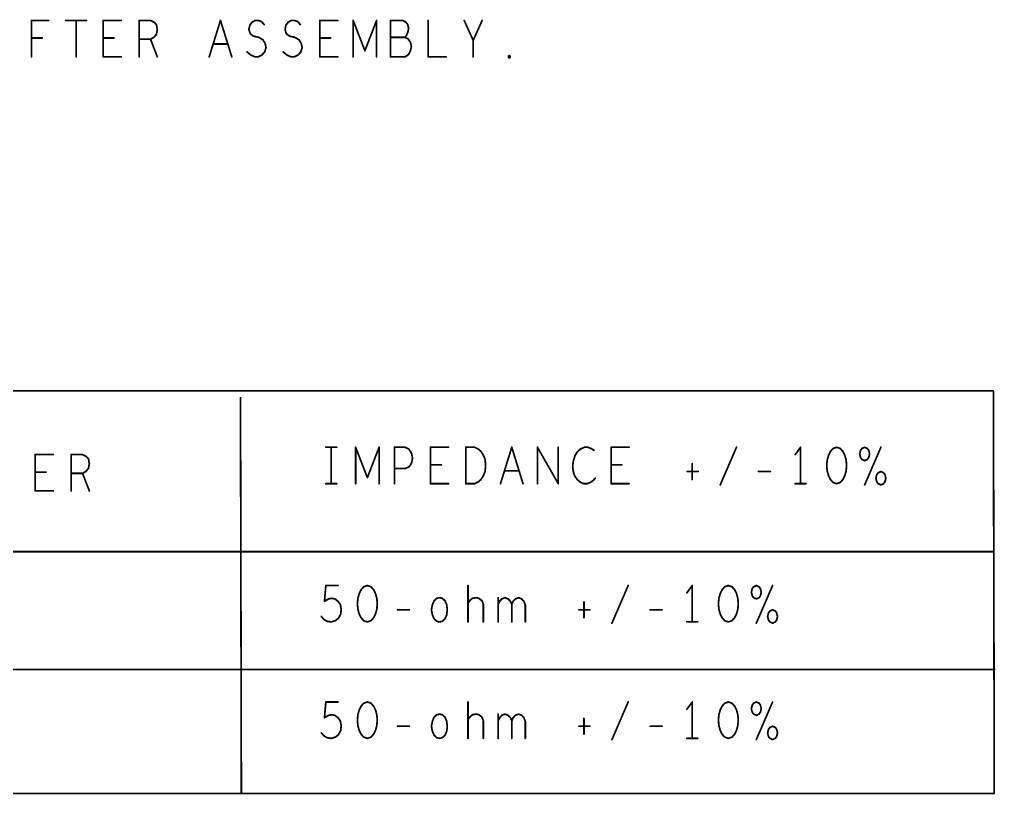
# Model space of a CAD drawing. Extents: x -18 to 16.1, y -6.6 to 15.5.
# Drawn here: x -9.526 to -6.173, y 4.093 to 6.756 of the extents above; entities that cross this region are included whole.
import ezdxf

# ---------------------------------------------------------------- set-up
doc = ezdxf.new("R2010")
doc.units = 0
doc.layers.get('0').update_dxf_attribs({"linetype": 'CONTINUOUS'})
doc.layers.add('FAB', color=13, linetype='CONTINUOUS')

# ---------------------------------------------------------------- blocks, each defined once
blk = doc.blocks.new('ROUND_1')
at = {"const_width": 0.003}
blk.add_lwpolyline([(-0.0015, 0, 1), (0.0015, 0, 1)], format="xyb", close=True, dxfattribs=at)

msp = doc.modelspace()

# ---------------------------------------------------------------- linework, layer by layer
at = {"layer": 'FAB', "const_width": 0.006}
for points in [[(-9.4849, 6.6277), (-9.4849, 6.7527)], [(-9.4849, 6.7527), (-9.426, 6.7527)], [(-9.3671, 6.7527), (-9.2958, 6.7527)], [(-9.3314, 6.7527), (-9.3314, 6.6277)], [(-9.2384, 6.6277), (-9.2384, 6.7527)], [(-9.2384, 6.7527), (-9.1764, 6.7527)], [(-9.1144, 6.6277), (-9.1144, 6.7527)], [(-9.1144, 6.7527), (-9.0757, 6.7527)], [(-9.0757, 6.7527), (-9.0633, 6.7465)], [(-9.0633, 6.7465), (-9.0555, 6.7382)], [(-9.0555, 6.7382), (-9.0524, 6.7215)], [(-8.8742, 6.6277), (-8.8354, 6.7527)], [(-8.8354, 6.7527), (-8.7967, 6.6277)], [(-8.7378, 6.7215), (-8.7347, 6.7361)], [(-8.7347, 6.7361), (-8.7269, 6.7465)], [(-8.7269, 6.7465), (-8.7161, 6.7527)], [(-8.7161, 6.7527), (-8.7052, 6.7527)], [(-8.7052, 6.7527), (-8.6944, 6.7486)], [(-8.6944, 6.7486), (-8.6851, 6.7382)], [(-8.6138, 6.7215), (-8.6107, 6.7361)], [(-8.6107, 6.7361), (-8.6029, 6.7465)], [(-8.6029, 6.7465), (-8.5921, 6.7527)], [(-8.5921, 6.7527), (-8.5812, 6.7527)], [(-8.5812, 6.7527), (-8.5704, 6.7486)], [(-8.5704, 6.7486), (-8.5611, 6.7382)], [(-8.4944, 6.6277), (-8.4944, 6.7527)], [(-8.4944, 6.7527), (-8.4324, 6.7527)], [(-8.3797, 6.6277), (-8.3797, 6.7527)], [(-8.3797, 6.7527), (-8.3394, 6.6486)], [(-8.3394, 6.6486), (-8.2991, 6.7527)], [(-8.2991, 6.7527), (-8.2991, 6.6277)], [(-8.2092, 6.7527), (-8.2511, 6.7527)], [(-8.2511, 6.7527), (-8.2511, 6.6277)], [(-8.1984, 6.7465), (-8.2092, 6.7527)], [(-8.1922, 6.7382), (-8.1984, 6.7465)], [(-8.1891, 6.7257), (-8.1922, 6.7382)], [(-8.1224, 6.7527), (-8.1224, 6.6277)], [(-7.9674, 6.684), (-7.9984, 6.7527)], [(-7.9364, 6.7527), (-7.9674, 6.684)], [(-9.0555, 6.7048), (-9.0648, 6.6944)], [(-9.0524, 6.7215), (-9.0555, 6.7048)], [(-8.7331, 6.7069), (-8.7378, 6.7215)], [(-8.7223, 6.6986), (-8.7331, 6.7069)], [(-8.6091, 6.7069), (-8.6138, 6.7215)], [(-8.5983, 6.6986), (-8.6091, 6.7069)], [(-8.1968, 6.7007), (-8.1922, 6.7111)], [(-8.1922, 6.7111), (-8.1891, 6.7257)], [(-9.4477, 6.6923), (-9.4849, 6.6923)], [(-9.2012, 6.6923), (-9.2384, 6.6923)], [(-9.0757, 6.6882), (-9.1144, 6.6882)], [(-9.0648, 6.6944), (-9.0757, 6.6882)], [(-9.0757, 6.6882), (-9.0524, 6.6277)], [(-8.8106, 6.6715), (-8.8602, 6.6715)], [(-8.7037, 6.6944), (-8.7223, 6.6986)], [(-8.6897, 6.6861), (-8.7037, 6.6944)], [(-8.682, 6.6736), (-8.6897, 6.6861)], [(-8.6789, 6.659), (-8.682, 6.6736)], [(-8.5797, 6.6944), (-8.5983, 6.6986)], [(-8.5657, 6.6861), (-8.5797, 6.6944)], [(-8.558, 6.6736), (-8.5657, 6.6861)], [(-8.5549, 6.659), (-8.558, 6.6736)], [(-8.4572, 6.6923), (-8.4944, 6.6923)], [(-8.203, 6.6944), (-8.2511, 6.6944)], [(-8.203, 6.6944), (-8.1968, 6.7007)], [(-8.1922, 6.6902), (-8.203, 6.6944)], [(-8.1829, 6.6777), (-8.1922, 6.6902)], [(-8.1798, 6.6632), (-8.1829, 6.6777)], [(-7.9674, 6.6277), (-7.9674, 6.684)], [(-8.744, 6.6444), (-8.7316, 6.634)], [(-8.6928, 6.634), (-8.6835, 6.6444)], [(-8.6835, 6.6444), (-8.6789, 6.659)], [(-8.62, 6.6444), (-8.6076, 6.634)], [(-8.5688, 6.634), (-8.5595, 6.6444)], [(-8.5595, 6.6444), (-8.5549, 6.659)], [(-8.1999, 6.6277), (-8.1891, 6.6361)], [(-8.1891, 6.6361), (-8.1829, 6.6486)], [(-8.1829, 6.6486), (-8.1798, 6.6632)], [(-9.1764, 6.6277), (-9.2384, 6.6277)], [(-8.7316, 6.634), (-8.7176, 6.6277)], [(-8.7176, 6.6277), (-8.7052, 6.6277)], [(-8.7052, 6.6277), (-8.6928, 6.634)], [(-8.6076, 6.634), (-8.5936, 6.6277)], [(-8.5936, 6.6277), (-8.5812, 6.6277)], [(-8.5812, 6.6277), (-8.5688, 6.634)], [(-8.4324, 6.6277), (-8.4944, 6.6277)], [(-8.2511, 6.6277), (-8.1999, 6.6277)], [(-8.1224, 6.6277), (-8.0604, 6.6277)], [(-7.8465, 6.6298), (-7.8434, 6.6319)], [(-7.8465, 6.6257), (-7.8465, 6.6298)], [(-7.8434, 6.6236), (-7.8465, 6.6257)], [(-7.8434, 6.6319), (-7.8403, 6.6298)], [(-7.8403, 6.6257), (-7.8434, 6.6236)], [(-7.8403, 6.6298), (-7.8403, 6.6257)], [(-6.1816, 5.4804), (-16.5966, 5.4804)], [(-6.1805, 5.4771), (-6.1775, 4.0967)], [(-8.7667, 5.4558), (-8.7637, 4.0973)], [(-9.4719, 5.1361), (-9.4719, 5.2611)], [(-9.4719, 5.2611), (-9.4099, 5.2611)], [(-9.3479, 5.1361), (-9.3479, 5.2611)], [(-9.3479, 5.2611), (-9.3092, 5.2611)], [(-9.3092, 5.2611), (-9.2968, 5.2548)], [(-8.4735, 5.2861), (-8.4363, 5.2861)], [(-8.4549, 5.2861), (-8.4549, 5.1611)], [(-8.3712, 5.1611), (-8.3712, 5.2861)], [(-8.3712, 5.2861), (-8.3309, 5.1819)], [(-8.3309, 5.1819), (-8.2906, 5.2861)], [(-8.2906, 5.2861), (-8.2906, 5.1611)], [(-8.2379, 5.1611), (-8.2379, 5.2861)], [(-8.2379, 5.2861), (-8.2007, 5.2861)], [(-8.2007, 5.2861), (-8.1883, 5.2798)], [(-8.1883, 5.2798), (-8.179, 5.2653)], [(-8.179, 5.2653), (-8.1759, 5.2486)], [(-8.1139, 5.1611), (-8.1139, 5.2861)], [(-8.1139, 5.2861), (-8.0519, 5.2861)], [(-7.993, 5.1611), (-7.993, 5.2861)], [(-7.993, 5.2861), (-7.962, 5.2861)], [(-7.962, 5.2861), (-7.9496, 5.2798)], [(-7.9496, 5.2798), (-7.9403, 5.2715)], [(-7.9403, 5.2715), (-7.9326, 5.259)], [(-7.8737, 5.1611), (-7.8349, 5.2861)], [(-7.8349, 5.2861), (-7.7962, 5.1611)], [(-7.7466, 5.1611), (-7.7466, 5.2861)], [(-7.7466, 5.2861), (-7.6753, 5.1611)], [(-7.6753, 5.1611), (-7.6753, 5.2861)], [(-7.6102, 5.2694), (-7.6179, 5.2569)], [(-7.5993, 5.2798), (-7.6102, 5.2694)], [(-7.5854, 5.2861), (-7.5993, 5.2798)], [(-7.573, 5.2861), (-7.5854, 5.2861)], [(-7.5621, 5.2819), (-7.573, 5.2861)], [(-7.5528, 5.2757), (-7.5621, 5.2819)], [(-7.4939, 5.1611), (-7.4939, 5.2861)], [(-7.4939, 5.2861), (-7.4319, 5.2861)], [(-7.1188, 5.1569), (-7.063, 5.2861)], [(-6.8429, 5.2861), (-6.8615, 5.2611)], [(-6.8429, 5.1611), (-6.8429, 5.2861)], [(-6.7406, 5.2715), (-6.7468, 5.259)], [(-6.7313, 5.2819), (-6.7406, 5.2715)], [(-6.7189, 5.2861), (-6.7313, 5.2819)], [(-6.7065, 5.2819), (-6.7189, 5.2861)], [(-6.6972, 5.2715), (-6.7065, 5.2819)], [(-6.691, 5.259), (-6.6972, 5.2715)], [(-6.6368, 5.2757), (-6.6399, 5.2632)], [(-6.6399, 5.2632), (-6.6368, 5.2507)], [(-6.6321, 5.2819), (-6.6368, 5.2757)], [(-6.6228, 5.2861), (-6.6321, 5.2819)], [(-6.6228, 5.1569), (-6.567, 5.2861)], [(-6.6135, 5.2819), (-6.6228, 5.2861)], [(-6.6089, 5.2757), (-6.6135, 5.2819)], [(-6.6058, 5.2632), (-6.6089, 5.2757)], [(-6.6089, 5.2507), (-6.6058, 5.2632)], [(-9.2968, 5.2548), (-9.289, 5.2465)], [(-9.289, 5.2465), (-9.2859, 5.2298)], [(-9.2859, 5.2298), (-9.289, 5.2132)], [(-8.179, 5.2319), (-8.1868, 5.2194)], [(-8.1759, 5.2486), (-8.179, 5.2319)], [(-7.9326, 5.259), (-7.9264, 5.2444)], [(-7.9264, 5.2444), (-7.9248, 5.2236)], [(-7.6241, 5.2361), (-7.6257, 5.2173)], [(-7.6179, 5.2569), (-7.6241, 5.2361)], [(-7.2149, 5.2298), (-7.2149, 5.1757)], [(-6.7515, 5.2423), (-6.753, 5.2236)], [(-6.7468, 5.259), (-6.7515, 5.2423)], [(-6.6864, 5.2423), (-6.691, 5.259)], [(-6.6848, 5.2236), (-6.6864, 5.2423)], [(-6.6368, 5.2507), (-6.6321, 5.2444)], [(-6.6321, 5.2444), (-6.6228, 5.2402)], [(-6.6228, 5.2402), (-6.6135, 5.2444)], [(-6.6135, 5.2444), (-6.6089, 5.2507)], [(-9.4347, 5.2007), (-9.4719, 5.2007)], [(-9.3092, 5.1965), (-9.3479, 5.1965)], [(-9.2983, 5.2028), (-9.3092, 5.1965)], [(-9.3092, 5.1965), (-9.2859, 5.1361)], [(-9.289, 5.2132), (-9.2983, 5.2028)], [(-8.2007, 5.2132), (-8.2379, 5.2132)], [(-8.1868, 5.2194), (-8.2007, 5.2132)], [(-8.0767, 5.2257), (-8.1139, 5.2257)], [(-7.9264, 5.2027), (-7.9326, 5.1882)], [(-7.9248, 5.2236), (-7.9264, 5.2027)], [(-7.8101, 5.2048), (-7.8597, 5.2048)], [(-7.6257, 5.2173), (-7.6226, 5.1986)], [(-7.6226, 5.1986), (-7.6179, 5.1861)], [(-7.4567, 5.2257), (-7.4939, 5.2257)], [(-7.232, 5.2027), (-7.1948, 5.2027)], [(-6.9871, 5.2027), (-6.9468, 5.2027)], [(-6.753, 5.2236), (-6.7515, 5.2048)], [(-6.7515, 5.2048), (-6.7468, 5.1882)], [(-6.691, 5.1882), (-6.6864, 5.2048)], [(-6.6864, 5.2048), (-6.6848, 5.2236)], [(-6.5763, 5.1986), (-6.581, 5.1923)], [(-6.567, 5.2027), (-6.5763, 5.1986)], [(-6.5577, 5.1986), (-6.567, 5.2027)], [(-6.5531, 5.1923), (-6.5577, 5.1986)], [(-8.4735, 5.1611), (-8.4363, 5.1611)], [(-8.0519, 5.1611), (-8.1139, 5.1611)], [(-7.962, 5.1611), (-7.993, 5.1611)], [(-7.9496, 5.1673), (-7.962, 5.1611)], [(-7.9403, 5.1757), (-7.9496, 5.1673)], [(-7.9326, 5.1882), (-7.9403, 5.1757)], [(-7.6179, 5.1861), (-7.6086, 5.1736)], [(-7.6086, 5.1736), (-7.5978, 5.1652)], [(-7.5978, 5.1652), (-7.5869, 5.1611)], [(-7.5869, 5.1611), (-7.5761, 5.1611)], [(-7.5761, 5.1611), (-7.5652, 5.1652)], [(-7.5652, 5.1652), (-7.5559, 5.1715)], [(-7.5559, 5.1715), (-7.5482, 5.1798)], [(-7.4319, 5.1611), (-7.4939, 5.1611)], [(-6.8615, 5.1611), (-6.8243, 5.1611)], [(-6.7468, 5.1882), (-6.7406, 5.1757)], [(-6.7406, 5.1757), (-6.7313, 5.1652)], [(-6.7313, 5.1652), (-6.7189, 5.1611)], [(-6.7189, 5.1611), (-6.7065, 5.1652)], [(-6.7065, 5.1652), (-6.6972, 5.1757)], [(-6.6972, 5.1757), (-6.691, 5.1882)], [(-6.581, 5.1923), (-6.5841, 5.1798)], [(-6.5841, 5.1798), (-6.581, 5.1673)], [(-6.581, 5.1673), (-6.5763, 5.1611)], [(-6.5763, 5.1611), (-6.567, 5.1569)], [(-6.567, 5.1569), (-6.5577, 5.1611)], [(-6.5577, 5.1611), (-6.5531, 5.1673)], [(-6.55, 5.1798), (-6.5531, 5.1923)], [(-6.5531, 5.1673), (-6.55, 5.1798)], [(-9.4099, 5.1361), (-9.4719, 5.1361)], [(-16.5934, 4.9274), (-6.1804, 4.9274)], [(-8.4782, 4.7569), (-8.4735, 4.8111)], [(-8.4735, 4.8111), (-8.4317, 4.8111)], [(-8.3526, 4.7965), (-8.3588, 4.784)], [(-8.3433, 4.8069), (-8.3526, 4.7965)], [(-8.3309, 4.8111), (-8.3433, 4.8069)], [(-8.3185, 4.8069), (-8.3309, 4.8111)], [(-8.3092, 4.7965), (-8.3185, 4.8069)], [(-8.303, 4.784), (-8.3092, 4.7965)], [(-7.9853, 4.6861), (-7.9853, 4.8111)], [(-7.4908, 4.6819), (-7.435, 4.8111)], [(-7.2149, 4.8111), (-7.2335, 4.7861)], [(-7.2149, 4.6861), (-7.2149, 4.8111)], [(-7.1126, 4.7965), (-7.1188, 4.784)], [(-7.1033, 4.8069), (-7.1126, 4.7965)], [(-7.0909, 4.8111), (-7.1033, 4.8069)], [(-7.0785, 4.8069), (-7.0909, 4.8111)], [(-7.0692, 4.7965), (-7.0785, 4.8069)], [(-7.063, 4.784), (-7.0692, 4.7965)], [(-7.0088, 4.8007), (-7.0119, 4.7882)], [(-7.0041, 4.8069), (-7.0088, 4.8007)], [(-6.9948, 4.8111), (-7.0041, 4.8069)], [(-6.9948, 4.6819), (-6.939, 4.8111)], [(-6.9855, 4.8069), (-6.9948, 4.8111)], [(-6.9809, 4.8007), (-6.9855, 4.8069)], [(-6.9778, 4.7882), (-6.9809, 4.8007)], [(-8.4642, 4.7652), (-8.4782, 4.7569)], [(-8.4534, 4.7673), (-8.4642, 4.7652)], [(-8.4425, 4.7652), (-8.4534, 4.7673)], [(-8.4317, 4.7569), (-8.4425, 4.7652)], [(-8.3635, 4.7673), (-8.365, 4.7486)], [(-8.3588, 4.784), (-8.3635, 4.7673)], [(-8.2984, 4.7673), (-8.303, 4.784)], [(-8.2968, 4.7486), (-8.2984, 4.7673)], [(-8.1077, 4.7444), (-8.1015, 4.759)], [(-8.1015, 4.759), (-8.0922, 4.7673)], [(-8.0922, 4.7673), (-8.0829, 4.7694)], [(-8.0829, 4.7694), (-8.0736, 4.7673)], [(-8.0736, 4.7673), (-8.0643, 4.759)], [(-8.0643, 4.759), (-8.0581, 4.7444)], [(-7.9853, 4.7507), (-7.9775, 4.7611)], [(-7.9775, 4.7611), (-7.9698, 4.7673)], [(-7.9698, 4.7673), (-7.9574, 4.7694)], [(-7.9574, 4.7694), (-7.9481, 4.7673)], [(-7.9481, 4.7673), (-7.9372, 4.759)], [(-7.9372, 4.759), (-7.9326, 4.7465)], [(-7.8814, 4.6861), (-7.8814, 4.7694)], [(-7.8768, 4.7569), (-7.869, 4.7652)], [(-7.869, 4.7652), (-7.8582, 4.7694)], [(-7.8582, 4.7694), (-7.8473, 4.7652)], [(-7.8473, 4.7652), (-7.8396, 4.7569)], [(-7.8303, 4.7569), (-7.8225, 4.7652)], [(-7.8225, 4.7652), (-7.8117, 4.7694)], [(-7.8117, 4.7694), (-7.8008, 4.7652)], [(-7.8008, 4.7652), (-7.7931, 4.7569)], [(-7.1235, 4.7673), (-7.125, 4.7486)], [(-7.1188, 4.784), (-7.1235, 4.7673)], [(-7.0584, 4.7673), (-7.063, 4.784)], [(-7.0568, 4.7486), (-7.0584, 4.7673)], [(-7.0119, 4.7882), (-7.0088, 4.7757)], [(-7.0088, 4.7757), (-7.0041, 4.7694)], [(-7.0041, 4.7694), (-6.9948, 4.7652)], [(-6.9948, 4.7652), (-6.9855, 4.7694)], [(-6.9855, 4.7694), (-6.9809, 4.7757)], [(-6.9809, 4.7757), (-6.9778, 4.7882)], [(-8.4239, 4.7465), (-8.4317, 4.7569)], [(-8.4208, 4.7298), (-8.4239, 4.7465)], [(-8.4224, 4.7132), (-8.4208, 4.7298)], [(-8.365, 4.7486), (-8.3635, 4.7298)], [(-8.3635, 4.7298), (-8.3588, 4.7132)], [(-8.303, 4.7132), (-8.2984, 4.7298)], [(-8.2984, 4.7298), (-8.2968, 4.7486)], [(-8.2271, 4.7277), (-8.1868, 4.7277)], [(-8.1108, 4.7277), (-8.1077, 4.7444)], [(-8.1077, 4.7111), (-8.1108, 4.7277)], [(-8.0581, 4.7444), (-8.0566, 4.7277)], [(-8.0566, 4.7277), (-8.0581, 4.7111)], [(-7.9326, 4.7465), (-7.9326, 4.6861)], [(-7.8814, 4.7465), (-7.8768, 4.7569)], [(-7.8396, 4.7569), (-7.8349, 4.7465)], [(-7.8349, 4.7465), (-7.8303, 4.7569)], [(-7.8349, 4.7465), (-7.8349, 4.6861)], [(-7.7931, 4.7569), (-7.7884, 4.7444)], [(-7.7884, 4.7444), (-7.7884, 4.6861)], [(-7.604, 4.7277), (-7.5668, 4.7277)], [(-7.5869, 4.7548), (-7.5869, 4.7007)], [(-7.3591, 4.7277), (-7.3188, 4.7277)], [(-7.125, 4.7486), (-7.1235, 4.7298)], [(-7.1235, 4.7298), (-7.1188, 4.7132)], [(-7.063, 4.7132), (-7.0584, 4.7298)], [(-7.0584, 4.7298), (-7.0568, 4.7486)], [(-6.939, 4.7277), (-6.9483, 4.7236)], [(-6.9297, 4.7236), (-6.939, 4.7277)], [(-8.489, 4.7048), (-8.4797, 4.6944)], [(-8.4797, 4.6944), (-8.4689, 4.6882)], [(-8.4549, 4.6861), (-8.441, 4.6902)], [(-8.441, 4.6902), (-8.4301, 4.6986)], [(-8.4301, 4.6986), (-8.4224, 4.7132)], [(-8.3588, 4.7132), (-8.3526, 4.7007)], [(-8.3526, 4.7007), (-8.3433, 4.6902)], [(-8.3433, 4.6902), (-8.3309, 4.6861)], [(-8.3309, 4.6861), (-8.3185, 4.6902)], [(-8.3185, 4.6902), (-8.3092, 4.7007)], [(-8.3092, 4.7007), (-8.303, 4.7132)], [(-8.1015, 4.6965), (-8.1077, 4.7111)], [(-8.0922, 4.6882), (-8.1015, 4.6965)], [(-8.0643, 4.6965), (-8.0736, 4.6882)], [(-8.0581, 4.7111), (-8.0643, 4.6965)], [(-7.1188, 4.7132), (-7.1126, 4.7007)], [(-7.1126, 4.7007), (-7.1033, 4.6902)], [(-7.1033, 4.6902), (-7.0909, 4.6861)], [(-7.0909, 4.6861), (-7.0785, 4.6902)], [(-7.0785, 4.6902), (-7.0692, 4.7007)], [(-7.0692, 4.7007), (-7.063, 4.7132)], [(-6.953, 4.7173), (-6.9561, 4.7048)], [(-6.9561, 4.7048), (-6.953, 4.6923)], [(-6.9483, 4.7236), (-6.953, 4.7173)], [(-6.953, 4.6923), (-6.9483, 4.6861)], [(-6.9251, 4.7173), (-6.9297, 4.7236)], [(-6.9297, 4.6861), (-6.9251, 4.6923)], [(-6.922, 4.7048), (-6.9251, 4.7173)], [(-6.9251, 4.6923), (-6.922, 4.7048)], [(-8.4689, 4.6882), (-8.4549, 4.6861)], [(-8.0829, 4.6861), (-8.0922, 4.6882)], [(-8.0736, 4.6882), (-8.0829, 4.6861)], [(-7.2335, 4.6861), (-7.1963, 4.6861)], [(-6.9483, 4.6861), (-6.939, 4.6819)], [(-6.939, 4.6819), (-6.9297, 4.6861)], [(-16.5874, 4.5227), (-6.1764, 4.5227)], [(-8.4782, 4.3569), (-8.4735, 4.4111)], [(-8.4735, 4.4111), (-8.4317, 4.4111)], [(-8.3526, 4.3965), (-8.3588, 4.384)], [(-8.3433, 4.4069), (-8.3526, 4.3965)], [(-8.3309, 4.4111), (-8.3433, 4.4069)], [(-8.3185, 4.4069), (-8.3309, 4.4111)], [(-8.3092, 4.3965), (-8.3185, 4.4069)], [(-8.303, 4.384), (-8.3092, 4.3965)], [(-7.9853, 4.2861), (-7.9853, 4.4111)], [(-7.4908, 4.2819), (-7.435, 4.4111)], [(-7.2149, 4.4111), (-7.2335, 4.3861)], [(-7.2149, 4.2861), (-7.2149, 4.4111)], [(-7.1126, 4.3965), (-7.1188, 4.384)], [(-7.1033, 4.4069), (-7.1126, 4.3965)], [(-7.0909, 4.4111), (-7.1033, 4.4069)], [(-7.0785, 4.4069), (-7.0909, 4.4111)], [(-7.0692, 4.3965), (-7.0785, 4.4069)], [(-7.063, 4.384), (-7.0692, 4.3965)], [(-7.0088, 4.4007), (-7.0119, 4.3882)], [(-7.0041, 4.4069), (-7.0088, 4.4007)], [(-6.9948, 4.4111), (-7.0041, 4.4069)], [(-6.9948, 4.2819), (-6.939, 4.4111)], [(-6.9855, 4.4069), (-6.9948, 4.4111)], [(-6.9809, 4.4007), (-6.9855, 4.4069)], [(-6.9778, 4.3882), (-6.9809, 4.4007)], [(-8.4642, 4.3652), (-8.4782, 4.3569)], [(-8.4534, 4.3673), (-8.4642, 4.3652)], [(-8.4425, 4.3652), (-8.4534, 4.3673)], [(-8.4317, 4.3569), (-8.4425, 4.3652)], [(-8.4239, 4.3465), (-8.4317, 4.3569)], [(-8.3635, 4.3673), (-8.365, 4.3486)], [(-8.3588, 4.384), (-8.3635, 4.3673)], [(-8.2984, 4.3673), (-8.303, 4.384)], [(-8.2968, 4.3486), (-8.2984, 4.3673)], [(-8.1077, 4.3444), (-8.1015, 4.359)], [(-8.1015, 4.359), (-8.0922, 4.3673)], [(-8.0922, 4.3673), (-8.0829, 4.3694)], [(-8.0829, 4.3694), (-8.0736, 4.3673)], [(-8.0736, 4.3673), (-8.0643, 4.359)], [(-8.0643, 4.359), (-8.0581, 4.3444)], [(-7.9853, 4.3507), (-7.9775, 4.3611)], [(-7.9775, 4.3611), (-7.9698, 4.3673)], [(-7.9698, 4.3673), (-7.9574, 4.3694)], [(-7.9574, 4.3694), (-7.9481, 4.3673)], [(-7.9481, 4.3673), (-7.9372, 4.359)], [(-7.9372, 4.359), (-7.9326, 4.3465)], [(-7.8814, 4.2861), (-7.8814, 4.3694)], [(-7.8814, 4.3465), (-7.8768, 4.3569)], [(-7.8768, 4.3569), (-7.869, 4.3652)], [(-7.869, 4.3652), (-7.8582, 4.3694)], [(-7.8582, 4.3694), (-7.8473, 4.3652)], [(-7.8473, 4.3652), (-7.8396, 4.3569)], [(-7.8396, 4.3569), (-7.8349, 4.3465)], [(-7.8349, 4.3465), (-7.8303, 4.3569)], [(-7.8303, 4.3569), (-7.8225, 4.3652)], [(-7.8225, 4.3652), (-7.8117, 4.3694)], [(-7.8117, 4.3694), (-7.8008, 4.3652)], [(-7.8008, 4.3652), (-7.7931, 4.3569)], [(-7.7931, 4.3569), (-7.7884, 4.3444)], [(-7.1235, 4.3673), (-7.125, 4.3486)], [(-7.1188, 4.384), (-7.1235, 4.3673)], [(-7.0584, 4.3673), (-7.063, 4.384)], [(-7.0568, 4.3486), (-7.0584, 4.3673)], [(-7.0119, 4.3882), (-7.0088, 4.3757)], [(-7.0088, 4.3757), (-7.0041, 4.3694)], [(-7.0041, 4.3694), (-6.9948, 4.3652)], [(-6.9948, 4.3652), (-6.9855, 4.3694)], [(-6.9855, 4.3694), (-6.9809, 4.3757)], [(-6.9809, 4.3757), (-6.9778, 4.3882)], [(-8.4208, 4.3298), (-8.4239, 4.3465)], [(-8.4224, 4.3132), (-8.4208, 4.3298)], [(-8.365, 4.3486), (-8.3635, 4.3298)], [(-8.3635, 4.3298), (-8.3588, 4.3132)], [(-8.303, 4.3132), (-8.2984, 4.3298)], [(-8.2984, 4.3298), (-8.2968, 4.3486)], [(-8.2271, 4.3277), (-8.1868, 4.3277)], [(-8.1108, 4.3277), (-8.1077, 4.3444)], [(-8.1077, 4.3111), (-8.1108, 4.3277)], [(-8.0581, 4.3444), (-8.0566, 4.3277)], [(-8.0566, 4.3277), (-8.0581, 4.3111)], [(-7.9326, 4.3465), (-7.9326, 4.2861)], [(-7.8349, 4.3465), (-7.8349, 4.2861)], [(-7.7884, 4.3444), (-7.7884, 4.2861)], [(-7.604, 4.3277), (-7.5668, 4.3277)], [(-7.5869, 4.3548), (-7.5869, 4.3007)], [(-7.3591, 4.3277), (-7.3188, 4.3277)], [(-7.125, 4.3486), (-7.1235, 4.3298)], [(-7.1235, 4.3298), (-7.1188, 4.3132)], [(-7.063, 4.3132), (-7.0584, 4.3298)], [(-7.0584, 4.3298), (-7.0568, 4.3486)], [(-6.9483, 4.3236), (-6.953, 4.3173)], [(-6.939, 4.3277), (-6.9483, 4.3236)], [(-6.9297, 4.3236), (-6.939, 4.3277)], [(-6.9251, 4.3173), (-6.9297, 4.3236)], [(-8.489, 4.3048), (-8.4797, 4.2944)], [(-8.4797, 4.2944), (-8.4689, 4.2882)], [(-8.4689, 4.2882), (-8.4549, 4.2861)], [(-8.4549, 4.2861), (-8.441, 4.2902)], [(-8.441, 4.2902), (-8.4301, 4.2986)], [(-8.4301, 4.2986), (-8.4224, 4.3132)], [(-8.3588, 4.3132), (-8.3526, 4.3007)], [(-8.3526, 4.3007), (-8.3433, 4.2902)], [(-8.3433, 4.2902), (-8.3309, 4.2861)], [(-8.3309, 4.2861), (-8.3185, 4.2902)], [(-8.3185, 4.2902), (-8.3092, 4.3007)], [(-8.3092, 4.3007), (-8.303, 4.3132)], [(-8.1015, 4.2965), (-8.1077, 4.3111)], [(-8.0922, 4.2882), (-8.1015, 4.2965)], [(-8.0829, 4.2861), (-8.0922, 4.2882)], [(-8.0736, 4.2882), (-8.0829, 4.2861)], [(-8.0643, 4.2965), (-8.0736, 4.2882)], [(-8.0581, 4.3111), (-8.0643, 4.2965)], [(-7.1188, 4.3132), (-7.1126, 4.3007)], [(-7.1126, 4.3007), (-7.1033, 4.2902)], [(-7.1033, 4.2902), (-7.0909, 4.2861)], [(-7.0909, 4.2861), (-7.0785, 4.2902)], [(-7.0785, 4.2902), (-7.0692, 4.3007)], [(-7.0692, 4.3007), (-7.063, 4.3132)], [(-6.953, 4.3173), (-6.9561, 4.3048)], [(-6.9561, 4.3048), (-6.953, 4.2923)], [(-6.953, 4.2923), (-6.9483, 4.2861)], [(-6.9297, 4.2861), (-6.9251, 4.2923)], [(-6.922, 4.3048), (-6.9251, 4.3173)], [(-6.9251, 4.2923), (-6.922, 4.3048)], [(-7.2335, 4.2861), (-7.1963, 4.2861)], [(-6.9483, 4.2861), (-6.939, 4.2819)], [(-6.939, 4.2819), (-6.9297, 4.2861)], [(-16.5992, 4.0963), (-6.1782, 4.0963)]]:
    msp.add_lwpolyline(points, dxfattribs=at)

# ---------------------------------------------------------------- block references
at = {"layer": 'FAB'}
for p in [(-9.4849, 6.7527), (-9.4849, 6.7527), (-9.426, 6.7527), (-9.3671, 6.7527), (-9.3314, 6.7527), (-9.2958, 6.7527), (-9.2384, 6.7527), (-9.2384, 6.7527), (-9.1764, 6.7527), (-9.1144, 6.7527), (-9.1144, 6.7527), (-9.0757, 6.7527), (-9.0757, 6.7527), (-9.0633, 6.7465), (-9.0633, 6.7465), (-9.0555, 6.7382), (-9.0555, 6.7382), (-8.8354, 6.7527), (-8.8354, 6.7527), (-8.7347, 6.7361), (-8.7347, 6.7361), (-8.7269, 6.7465), (-8.7269, 6.7465), (-8.7161, 6.7527), (-8.7161, 6.7527), (-8.7052, 6.7527), (-8.7052, 6.7527), (-8.6944, 6.7486), (-8.6944, 6.7486), (-8.6851, 6.7382), (-8.6107, 6.7361), (-8.6107, 6.7361), (-8.6029, 6.7465), (-8.6029, 6.7465), (-8.5921, 6.7527), (-8.5921, 6.7527), (-8.5812, 6.7527), (-8.5812, 6.7527), (-8.5704, 6.7486), (-8.5704, 6.7486), (-8.5611, 6.7382), (-8.4944, 6.7527), (-8.4944, 6.7527), (-8.4324, 6.7527), (-8.3797, 6.7527), (-8.3797, 6.7527), (-8.2991, 6.7527), (-8.2991, 6.7527), (-8.2511, 6.7527), (-8.2511, 6.7527), (-8.2092, 6.7527), (-8.2092, 6.7527), (-8.1984, 6.7465), (-8.1984, 6.7465), (-8.1922, 6.7382), (-8.1922, 6.7382), (-8.1224, 6.7527), (-7.9984, 6.7527), (-7.9364, 6.7527), (-9.0555, 6.7048), (-9.0555, 6.7048), (-9.0524, 6.7215), (-9.0524, 6.7215), (-8.7378, 6.7215), (-8.7378, 6.7215), (-8.7331, 6.7069), (-8.7331, 6.7069), (-8.6138, 6.7215), (-8.6138, 6.7215), (-8.6091, 6.7069), (-8.6091, 6.7069), (-8.1922, 6.7111), (-8.1922, 6.7111), (-8.1891, 6.7257), (-8.1891, 6.7257), (-9.4849, 6.6923), (-9.4477, 6.6923), (-9.2384, 6.6923), (-9.2012, 6.6923), (-9.1144, 6.6882), (-9.0757, 6.6882), (-9.0757, 6.6882), (-9.0757, 6.6882), (-9.0648, 6.6944), (-9.0648, 6.6944), (-8.8602, 6.6715), (-8.8106, 6.6715), (-8.7223, 6.6986), (-8.7223, 6.6986), (-8.7037, 6.6944), (-8.7037, 6.6944), (-8.6897, 6.6861), (-8.6897, 6.6861), (-8.682, 6.6736), (-8.682, 6.6736), (-8.5983, 6.6986), (-8.5983, 6.6986), (-8.5797, 6.6944), (-8.5797, 6.6944), (-8.5657, 6.6861), (-8.5657, 6.6861), (-8.558, 6.6736), (-8.558, 6.6736), (-8.4944, 6.6923), (-8.4572, 6.6923), (-8.2511, 6.6944), (-8.203, 6.6944), (-8.203, 6.6944), (-8.203, 6.6944), (-8.1968, 6.7007), (-8.1968, 6.7007), (-8.1922, 6.6902), (-8.1922, 6.6902), (-8.1829, 6.6777), (-8.1829, 6.6777), (-7.9674, 6.684), (-7.9674, 6.684), (-7.9674, 6.684), (-8.744, 6.6444), (-8.6835, 6.6444), (-8.6835, 6.6444), (-8.6789, 6.659), (-8.6789, 6.659), (-8.62, 6.6444), (-8.5595, 6.6444), (-8.5595, 6.6444), (-8.5549, 6.659), (-8.5549, 6.659), (-8.3394, 6.6486), (-8.3394, 6.6486), (-8.1891, 6.6361), (-8.1891, 6.6361), (-8.1829, 6.6486), (-8.1829, 6.6486), (-8.1798, 6.6632), (-8.1798, 6.6632), (-9.4849, 6.6277), (-9.3314, 6.6277), (-9.2384, 6.6277), (-9.2384, 6.6277), (-9.1764, 6.6277), (-9.1144, 6.6277), (-9.0524, 6.6277), (-8.8742, 6.6277), (-8.7967, 6.6277), (-8.7316, 6.634), (-8.7316, 6.634), (-8.7176, 6.6277), (-8.7176, 6.6277), (-8.7052, 6.6277), (-8.7052, 6.6277), (-8.6928, 6.634), (-8.6928, 6.634), (-8.6076, 6.634), (-8.6076, 6.634), (-8.5936, 6.6277), (-8.5936, 6.6277), (-8.5812, 6.6277), (-8.5812, 6.6277), (-8.5688, 6.634), (-8.5688, 6.634), (-8.4944, 6.6277), (-8.4944, 6.6277), (-8.4324, 6.6277), (-8.3797, 6.6277), (-8.2991, 6.6277), (-8.2511, 6.6277), (-8.2511, 6.6277), (-8.1999, 6.6277), (-8.1999, 6.6277), (-8.1224, 6.6277), (-8.1224, 6.6277), (-8.0604, 6.6277), (-7.9674, 6.6277), (-7.8465, 6.6298), (-7.8465, 6.6298), (-7.8465, 6.6257), (-7.8465, 6.6257), (-7.8434, 6.6319), (-7.8434, 6.6319), (-7.8434, 6.6236), (-7.8434, 6.6236), (-7.8403, 6.6298), (-7.8403, 6.6298), (-7.8403, 6.6257), (-7.8403, 6.6257), (-6.1816, 5.4804), (-6.1805, 5.4771), (-8.7667, 5.4558), (-9.4719, 5.2611), (-9.4719, 5.2611), (-9.4099, 5.2611), (-9.3479, 5.2611), (-9.3479, 5.2611), (-9.3092, 5.2611), (-9.3092, 5.2611), (-8.4735, 5.2861), (-8.4549, 5.2861), (-8.4363, 5.2861), (-8.3712, 5.2861), (-8.3712, 5.2861), (-8.2906, 5.2861), (-8.2906, 5.2861), (-8.2379, 5.2861), (-8.2379, 5.2861), (-8.2007, 5.2861), (-8.2007, 5.2861), (-8.1883, 5.2798), (-8.1883, 5.2798), (-8.179, 5.2653), (-8.179, 5.2653), (-8.1139, 5.2861), (-8.1139, 5.2861), (-8.0519, 5.2861), (-7.993, 5.2861), (-7.993, 5.2861), (-7.962, 5.2861), (-7.962, 5.2861), (-7.9496, 5.2798), (-7.9496, 5.2798), (-7.9403, 5.2715), (-7.9403, 5.2715), (-7.8349, 5.2861), (-7.8349, 5.2861), (-7.7466, 5.2861), (-7.7466, 5.2861), (-7.6753, 5.2861), (-7.6102, 5.2694), (-7.6102, 5.2694), (-7.5993, 5.2798), (-7.5993, 5.2798), (-7.5854, 5.2861), (-7.5854, 5.2861), (-7.573, 5.2861), (-7.573, 5.2861), (-7.5621, 5.2819), (-7.5621, 5.2819), (-7.5528, 5.2757), (-7.4939, 5.2861), (-7.4939, 5.2861), (-7.4319, 5.2861), (-7.063, 5.2861), (-6.8615, 5.2611), (-6.8429, 5.2861), (-6.8429, 5.2861), (-6.7406, 5.2715), (-6.7406, 5.2715), (-6.7313, 5.2819), (-6.7313, 5.2819), (-6.7189, 5.2861), (-6.7189, 5.2861), (-6.7065, 5.2819), (-6.7065, 5.2819), (-6.6972, 5.2715), (-6.6972, 5.2715), (-6.6399, 5.2632), (-6.6399, 5.2632), (-6.6368, 5.2757), (-6.6368, 5.2757), (-6.6321, 5.2819), (-6.6321, 5.2819), (-6.6228, 5.2861), (-6.6228, 5.2861), (-6.6135, 5.2819), (-6.6135, 5.2819), (-6.6089, 5.2757), (-6.6089, 5.2757), (-6.6058, 5.2632), (-6.6058, 5.2632), (-6.567, 5.2861), (-9.2968, 5.2548), (-9.2968, 5.2548), (-9.289, 5.2465), (-9.289, 5.2465), (-9.2859, 5.2298), (-9.2859, 5.2298), (-8.179, 5.2319), (-8.179, 5.2319), (-8.1759, 5.2486), (-8.1759, 5.2486), (-7.9326, 5.259), (-7.9326, 5.259), (-7.9264, 5.2444), (-7.9264, 5.2444), (-7.6241, 5.2361), (-7.6241, 5.2361), (-7.6179, 5.2569), (-7.6179, 5.2569), (-7.2149, 5.2298), (-6.7515, 5.2423), (-6.7515, 5.2423), (-6.7468, 5.259), (-6.7468, 5.259), (-6.691, 5.259), (-6.691, 5.259), (-6.6864, 5.2423), (-6.6864, 5.2423), (-6.6368, 5.2507), (-6.6368, 5.2507), (-6.6321, 5.2444), (-6.6321, 5.2444), (-6.6228, 5.2402), (-6.6228, 5.2402), (-6.6135, 5.2444), (-6.6135, 5.2444), (-6.6089, 5.2507), (-6.6089, 5.2507), (-9.4719, 5.2007), (-9.4347, 5.2007), (-9.3479, 5.1965), (-9.3092, 5.1965), (-9.3092, 5.1965), (-9.3092, 5.1965), (-9.2983, 5.2028), (-9.2983, 5.2028), (-9.289, 5.2132), (-9.289, 5.2132), (-8.2379, 5.2132), (-8.2007, 5.2132), (-8.2007, 5.2132), (-8.1868, 5.2194), (-8.1868, 5.2194), (-8.1139, 5.2257), (-8.0767, 5.2257), (-7.9264, 5.2027), (-7.9264, 5.2027), (-7.9248, 5.2236), (-7.9248, 5.2236), (-7.8597, 5.2048), (-7.8101, 5.2048), (-7.6257, 5.2173), (-7.6257, 5.2173), (-7.6226, 5.1986), (-7.6226, 5.1986), (-7.4939, 5.2257), (-7.4567, 5.2257), (-7.232, 5.2027), (-7.1948, 5.2027), (-6.9871, 5.2027), (-6.9468, 5.2027), (-6.753, 5.2236), (-6.753, 5.2236), (-6.7515, 5.2048), (-6.7515, 5.2048), (-6.6864, 5.2048), (-6.6864, 5.2048), (-6.6848, 5.2236), (-6.6848, 5.2236), (-6.5763, 5.1986), (-6.5763, 5.1986), (-6.567, 5.2027), (-6.567, 5.2027), (-6.5577, 5.1986), (-6.5577, 5.1986), (-8.4735, 5.1611), (-8.4549, 5.1611), (-8.4363, 5.1611), (-8.3712, 5.1611), (-8.3309, 5.1819), (-8.3309, 5.1819), (-8.2906, 5.1611), (-8.2379, 5.1611), (-8.1139, 5.1611), (-8.1139, 5.1611), (-8.0519, 5.1611), (-7.993, 5.1611), (-7.993, 5.1611), (-7.962, 5.1611), (-7.962, 5.1611), (-7.9496, 5.1673), (-7.9496, 5.1673), (-7.9403, 5.1757), (-7.9403, 5.1757), (-7.9326, 5.1882), (-7.9326, 5.1882), (-7.8737, 5.1611), (-7.7962, 5.1611), (-7.7466, 5.1611), (-7.6753, 5.1611), (-7.6753, 5.1611), (-7.6179, 5.1861), (-7.6179, 5.1861), (-7.6086, 5.1736), (-7.6086, 5.1736), (-7.5978, 5.1652), (-7.5978, 5.1652), (-7.5869, 5.1611), (-7.5869, 5.1611), (-7.5761, 5.1611), (-7.5761, 5.1611), (-7.5652, 5.1652), (-7.5652, 5.1652), (-7.5559, 5.1715), (-7.5559, 5.1715), (-7.5482, 5.1798), (-7.4939, 5.1611), (-7.4939, 5.1611), (-7.4319, 5.1611), (-7.2149, 5.1757), (-6.8615, 5.1611), (-6.8429, 5.1611), (-6.8243, 5.1611), (-6.7468, 5.1882), (-6.7468, 5.1882), (-6.7406, 5.1757), (-6.7406, 5.1757), (-6.7313, 5.1652), (-6.7313, 5.1652), (-6.7189, 5.1611), (-6.7189, 5.1611), (-6.7065, 5.1652), (-6.7065, 5.1652), (-6.6972, 5.1757), (-6.6972, 5.1757), (-6.691, 5.1882), (-6.691, 5.1882), (-6.5841, 5.1798), (-6.5841, 5.1798), (-6.581, 5.1923), (-6.581, 5.1923), (-6.581, 5.1673), (-6.581, 5.1673), (-6.5763, 5.1611), (-6.5763, 5.1611), (-6.5577, 5.1611), (-6.5577, 5.1611), (-6.5531, 5.1923), (-6.5531, 5.1923), (-6.5531, 5.1673), (-6.5531, 5.1673), (-6.55, 5.1798), (-6.55, 5.1798), (-9.4719, 5.1361), (-9.4719, 5.1361), (-9.4099, 5.1361), (-9.3479, 5.1361), (-9.2859, 5.1361), (-7.1188, 5.1569), (-6.6228, 5.1569), (-6.567, 5.1569), (-6.567, 5.1569), (-6.1804, 4.9274), (-8.4735, 4.8111), (-8.4735, 4.8111), (-8.4317, 4.8111), (-8.3526, 4.7965), (-8.3526, 4.7965), (-8.3433, 4.8069), (-8.3433, 4.8069), (-8.3309, 4.8111), (-8.3309, 4.8111), (-8.3185, 4.8069), (-8.3185, 4.8069), (-8.3092, 4.7965), (-8.3092, 4.7965), (-7.9853, 4.8111), (-7.435, 4.8111), (-7.2149, 4.8111), (-7.2149, 4.8111), (-7.1126, 4.7965), (-7.1126, 4.7965), (-7.1033, 4.8069), (-7.1033, 4.8069), (-7.0909, 4.8111), (-7.0909, 4.8111), (-7.0785, 4.8069), (-7.0785, 4.8069), (-7.0692, 4.7965), (-7.0692, 4.7965), (-7.0088, 4.8007), (-7.0088, 4.8007), (-7.0041, 4.8069), (-7.0041, 4.8069), (-6.9948, 4.8111), (-6.9948, 4.8111), (-6.9855, 4.8069), (-6.9855, 4.8069), (-6.9809, 4.8007), (-6.9809, 4.8007), (-6.939, 4.8111), (-8.4642, 4.7652), (-8.4642, 4.7652), (-8.4534, 4.7673), (-8.4534, 4.7673), (-8.4425, 4.7652), (-8.4425, 4.7652), (-8.3635, 4.7673), (-8.3635, 4.7673), (-8.3588, 4.784), (-8.3588, 4.784), (-8.303, 4.784), (-8.303, 4.784), (-8.2984, 4.7673), (-8.2984, 4.7673), (-8.1015, 4.759), (-8.1015, 4.759), (-8.0922, 4.7673), (-8.0922, 4.7673), (-8.0829, 4.7694), (-8.0829, 4.7694), (-8.0736, 4.7673), (-8.0736, 4.7673), (-8.0643, 4.759), (-8.0643, 4.759), (-7.9775, 4.7611), (-7.9775, 4.7611), (-7.9698, 4.7673), (-7.9698, 4.7673), (-7.9574, 4.7694), (-7.9574, 4.7694), (-7.9481, 4.7673), (-7.9481, 4.7673), (-7.9372, 4.759), (-7.9372, 4.759), (-7.8814, 4.7694), (-7.869, 4.7652), (-7.869, 4.7652), (-7.8582, 4.7694), (-7.8582, 4.7694), (-7.8473, 4.7652), (-7.8473, 4.7652), (-7.8225, 4.7652), (-7.8225, 4.7652), (-7.8117, 4.7694), (-7.8117, 4.7694), (-7.8008, 4.7652), (-7.8008, 4.7652), (-7.2335, 4.7861), (-7.1235, 4.7673), (-7.1235, 4.7673), (-7.1188, 4.784), (-7.1188, 4.784), (-7.063, 4.784), (-7.063, 4.784), (-7.0584, 4.7673), (-7.0584, 4.7673), (-7.0119, 4.7882), (-7.0119, 4.7882), (-7.0088, 4.7757), (-7.0088, 4.7757), (-7.0041, 4.7694), (-7.0041, 4.7694), (-6.9948, 4.7652), (-6.9948, 4.7652), (-6.9855, 4.7694), (-6.9855, 4.7694), (-6.9809, 4.7757), (-6.9809, 4.7757), (-6.9778, 4.7882), (-6.9778, 4.7882), (-8.4782, 4.7569), (-8.4782, 4.7569), (-8.4317, 4.7569), (-8.4317, 4.7569), (-8.4239, 4.7465), (-8.4239, 4.7465), (-8.4208, 4.7298), (-8.4208, 4.7298), (-8.365, 4.7486), (-8.365, 4.7486), (-8.3635, 4.7298), (-8.3635, 4.7298), (-8.2984, 4.7298), (-8.2984, 4.7298), (-8.2968, 4.7486), (-8.2968, 4.7486), (-8.2271, 4.7277), (-8.1868, 4.7277), (-8.1108, 4.7277), (-8.1108, 4.7277), (-8.1077, 4.7444), (-8.1077, 4.7444), (-8.0581, 4.7444), (-8.0581, 4.7444), (-8.0566, 4.7277), (-8.0566, 4.7277), (-7.9853, 4.7507), (-7.9326, 4.7465), (-7.9326, 4.7465), (-7.8814, 4.7465), (-7.8768, 4.7569), (-7.8768, 4.7569), (-7.8396, 4.7569), (-7.8396, 4.7569), (-7.8349, 4.7465), (-7.8349, 4.7465), (-7.8349, 4.7465), (-7.8303, 4.7569), (-7.8303, 4.7569), (-7.7931, 4.7569), (-7.7931, 4.7569), (-7.7884, 4.7444), (-7.7884, 4.7444), (-7.604, 4.7277), (-7.5869, 4.7548), (-7.5668, 4.7277), (-7.3591, 4.7277), (-7.3188, 4.7277), (-7.125, 4.7486), (-7.125, 4.7486), (-7.1235, 4.7298), (-7.1235, 4.7298), (-7.0584, 4.7298), (-7.0584, 4.7298), (-7.0568, 4.7486), (-7.0568, 4.7486), (-6.939, 4.7277), (-6.939, 4.7277), (-8.489, 4.7048), (-8.4797, 4.6944), (-8.4797, 4.6944), (-8.441, 4.6902), (-8.441, 4.6902), (-8.4301, 4.6986), (-8.4301, 4.6986), (-8.4224, 4.7132), (-8.4224, 4.7132), (-8.3588, 4.7132), (-8.3588, 4.7132), (-8.3526, 4.7007), (-8.3526, 4.7007), (-8.3433, 4.6902), (-8.3433, 4.6902), (-8.3185, 4.6902), (-8.3185, 4.6902), (-8.3092, 4.7007), (-8.3092, 4.7007), (-8.303, 4.7132), (-8.303, 4.7132), (-8.1077, 4.7111), (-8.1077, 4.7111), (-8.1015, 4.6965), (-8.1015, 4.6965), (-8.0643, 4.6965), (-8.0643, 4.6965), (-8.0581, 4.7111), (-8.0581, 4.7111), (-7.5869, 4.7007), (-7.1188, 4.7132), (-7.1188, 4.7132), (-7.1126, 4.7007), (-7.1126, 4.7007), (-7.1033, 4.6902), (-7.1033, 4.6902), (-7.0785, 4.6902), (-7.0785, 4.6902), (-7.0692, 4.7007), (-7.0692, 4.7007), (-7.063, 4.7132), (-7.063, 4.7132), (-6.9561, 4.7048), (-6.9561, 4.7048), (-6.953, 4.7173), (-6.953, 4.7173), (-6.953, 4.6923), (-6.953, 4.6923), (-6.9483, 4.7236), (-6.9483, 4.7236), (-6.9297, 4.7236), (-6.9297, 4.7236), (-6.9251, 4.7173), (-6.9251, 4.7173), (-6.9251, 4.6923), (-6.9251, 4.6923), (-6.922, 4.7048), (-6.922, 4.7048), (-8.4689, 4.6882), (-8.4689, 4.6882), (-8.4549, 4.6861), (-8.4549, 4.6861), (-8.3309, 4.6861), (-8.3309, 4.6861), (-8.0922, 4.6882), (-8.0922, 4.6882), (-8.0829, 4.6861), (-8.0829, 4.6861), (-8.0736, 4.6882), (-8.0736, 4.6882), (-7.9853, 4.6861), (-7.9326, 4.6861), (-7.8814, 4.6861), (-7.8349, 4.6861), (-7.7884, 4.6861), (-7.4908, 4.6819), (-7.2335, 4.6861), (-7.2149, 4.6861), (-7.1963, 4.6861), (-7.0909, 4.6861), (-7.0909, 4.6861), (-6.9948, 4.6819), (-6.9483, 4.6861), (-6.9483, 4.6861), (-6.939, 4.6819), (-6.939, 4.6819), (-6.9297, 4.6861), (-6.9297, 4.6861), (-6.1764, 4.5227), (-8.4735, 4.4111), (-8.4735, 4.4111), (-8.4317, 4.4111), (-8.3526, 4.3965), (-8.3526, 4.3965), (-8.3433, 4.4069), (-8.3433, 4.4069), (-8.3309, 4.4111), (-8.3309, 4.4111), (-8.3185, 4.4069), (-8.3185, 4.4069), (-8.3092, 4.3965), (-8.3092, 4.3965), (-7.9853, 4.4111), (-7.435, 4.4111), (-7.2149, 4.4111), (-7.2149, 4.4111), (-7.1126, 4.3965), (-7.1126, 4.3965), (-7.1033, 4.4069), (-7.1033, 4.4069), (-7.0909, 4.4111), (-7.0909, 4.4111), (-7.0785, 4.4069), (-7.0785, 4.4069), (-7.0692, 4.3965), (-7.0692, 4.3965), (-7.0088, 4.4007), (-7.0088, 4.4007), (-7.0041, 4.4069), (-7.0041, 4.4069), (-6.9948, 4.4111), (-6.9948, 4.4111), (-6.9855, 4.4069), (-6.9855, 4.4069), (-6.9809, 4.4007), (-6.9809, 4.4007), (-6.939, 4.4111), (-8.4782, 4.3569), (-8.4782, 4.3569), (-8.4642, 4.3652), (-8.4642, 4.3652), (-8.4534, 4.3673), (-8.4534, 4.3673), (-8.4425, 4.3652), (-8.4425, 4.3652), (-8.4317, 4.3569), (-8.4317, 4.3569), (-8.3635, 4.3673), (-8.3635, 4.3673), (-8.3588, 4.384), (-8.3588, 4.384), (-8.303, 4.384), (-8.303, 4.384), (-8.2984, 4.3673), (-8.2984, 4.3673), (-8.1015, 4.359), (-8.1015, 4.359), (-8.0922, 4.3673), (-8.0922, 4.3673), (-8.0829, 4.3694), (-8.0829, 4.3694), (-8.0736, 4.3673), (-8.0736, 4.3673), (-8.0643, 4.359), (-8.0643, 4.359), (-7.9775, 4.3611), (-7.9775, 4.3611), (-7.9698, 4.3673), (-7.9698, 4.3673), (-7.9574, 4.3694), (-7.9574, 4.3694), (-7.9481, 4.3673), (-7.9481, 4.3673), (-7.9372, 4.359), (-7.9372, 4.359), (-7.8814, 4.3694), (-7.8768, 4.3569), (-7.8768, 4.3569), (-7.869, 4.3652), (-7.869, 4.3652), (-7.8582, 4.3694), (-7.8582, 4.3694), (-7.8473, 4.3652), (-7.8473, 4.3652), (-7.8396, 4.3569), (-7.8396, 4.3569), (-7.8303, 4.3569), (-7.8303, 4.3569), (-7.8225, 4.3652), (-7.8225, 4.3652), (-7.8117, 4.3694), (-7.8117, 4.3694), (-7.8008, 4.3652), (-7.8008, 4.3652), (-7.7931, 4.3569), (-7.7931, 4.3569), (-7.2335, 4.3861), (-7.1235, 4.3673), (-7.1235, 4.3673), (-7.1188, 4.384), (-7.1188, 4.384), (-7.063, 4.384), (-7.063, 4.384), (-7.0584, 4.3673), (-7.0584, 4.3673), (-7.0119, 4.3882), (-7.0119, 4.3882), (-7.0088, 4.3757), (-7.0088, 4.3757), (-7.0041, 4.3694), (-7.0041, 4.3694), (-6.9948, 4.3652), (-6.9948, 4.3652), (-6.9855, 4.3694), (-6.9855, 4.3694), (-6.9809, 4.3757), (-6.9809, 4.3757), (-6.9778, 4.3882), (-6.9778, 4.3882), (-8.4239, 4.3465), (-8.4239, 4.3465), (-8.4208, 4.3298), (-8.4208, 4.3298), (-8.365, 4.3486), (-8.365, 4.3486), (-8.3635, 4.3298), (-8.3635, 4.3298), (-8.2984, 4.3298), (-8.2984, 4.3298), (-8.2968, 4.3486), (-8.2968, 4.3486), (-8.2271, 4.3277), (-8.1868, 4.3277), (-8.1108, 4.3277), (-8.1108, 4.3277), (-8.1077, 4.3444), (-8.1077, 4.3444), (-8.0581, 4.3444), (-8.0581, 4.3444), (-8.0566, 4.3277), (-8.0566, 4.3277), (-7.9853, 4.3507), (-7.9326, 4.3465), (-7.9326, 4.3465), (-7.8814, 4.3465), (-7.8349, 4.3465), (-7.8349, 4.3465), (-7.8349, 4.3465), (-7.7884, 4.3444), (-7.7884, 4.3444), (-7.604, 4.3277), (-7.5869, 4.3548), (-7.5668, 4.3277), (-7.3591, 4.3277), (-7.3188, 4.3277), (-7.125, 4.3486), (-7.125, 4.3486), (-7.1235, 4.3298), (-7.1235, 4.3298), (-7.0584, 4.3298), (-7.0584, 4.3298), (-7.0568, 4.3486), (-7.0568, 4.3486), (-6.9483, 4.3236), (-6.9483, 4.3236), (-6.939, 4.3277), (-6.939, 4.3277), (-6.9297, 4.3236), (-6.9297, 4.3236), (-8.489, 4.3048), (-8.4797, 4.2944), (-8.4797, 4.2944), (-8.4689, 4.2882), (-8.4689, 4.2882), (-8.441, 4.2902), (-8.441, 4.2902), (-8.4301, 4.2986), (-8.4301, 4.2986), (-8.4224, 4.3132), (-8.4224, 4.3132), (-8.3588, 4.3132), (-8.3588, 4.3132), (-8.3526, 4.3007), (-8.3526, 4.3007), (-8.3433, 4.2902), (-8.3433, 4.2902), (-8.3185, 4.2902), (-8.3185, 4.2902), (-8.3092, 4.3007), (-8.3092, 4.3007), (-8.303, 4.3132), (-8.303, 4.3132), (-8.1077, 4.3111), (-8.1077, 4.3111), (-8.1015, 4.2965), (-8.1015, 4.2965), (-8.0922, 4.2882), (-8.0922, 4.2882), (-8.0736, 4.2882), (-8.0736, 4.2882), (-8.0643, 4.2965), (-8.0643, 4.2965), (-8.0581, 4.3111), (-8.0581, 4.3111), (-7.5869, 4.3007), (-7.1188, 4.3132), (-7.1188, 4.3132), (-7.1126, 4.3007), (-7.1126, 4.3007), (-7.1033, 4.2902), (-7.1033, 4.2902), (-7.0785, 4.2902), (-7.0785, 4.2902), (-7.0692, 4.3007), (-7.0692, 4.3007), (-7.063, 4.3132), (-7.063, 4.3132), (-6.9561, 4.3048), (-6.9561, 4.3048), (-6.953, 4.3173), (-6.953, 4.3173), (-6.953, 4.2923), (-6.953, 4.2923), (-6.9251, 4.3173), (-6.9251, 4.3173), (-6.9251, 4.2923), (-6.9251, 4.2923), (-6.922, 4.3048), (-6.922, 4.3048), (-8.4549, 4.2861), (-8.4549, 4.2861), (-8.3309, 4.2861), (-8.3309, 4.2861), (-8.0829, 4.2861), (-8.0829, 4.2861), (-7.9853, 4.2861), (-7.9326, 4.2861), (-7.8814, 4.2861), (-7.8349, 4.2861), (-7.7884, 4.2861), (-7.4908, 4.2819), (-7.2335, 4.2861), (-7.2149, 4.2861), (-7.1963, 4.2861), (-7.0909, 4.2861), (-7.0909, 4.2861), (-6.9948, 4.2819), (-6.9483, 4.2861), (-6.9483, 4.2861), (-6.939, 4.2819), (-6.939, 4.2819), (-6.9297, 4.2861), (-6.9297, 4.2861), (-8.7637, 4.0973), (-6.1782, 4.0963), (-6.1775, 4.0967)]:
    msp.add_blockref('ROUND_1', p, dxfattribs=at)

doc.saveas('drawing.dxf')
